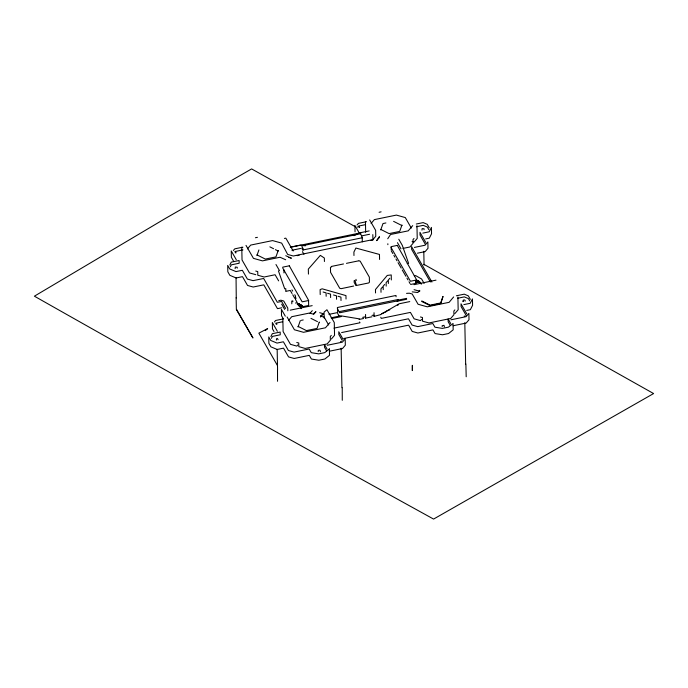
<?xml version="1.0" encoding="UTF-8"?>
<svg xmlns="http://www.w3.org/2000/svg" width="688" height="688" viewBox="0 0 688 688"><rect width="100%" height="100%" fill="white"/><g stroke="black" fill="none" stroke-linecap="round" stroke-linejoin="round"><path stroke-width="1.03" d="M258.92 249.942L256.977 255.429L256.968 254.878L265.319 259.084L275.931 256.899L278.201 250.509L278.21 251.051L275.424 249.649M300.338 320.548L298.067 326.946L298.059 326.396L306.409 330.601L317.022 328.417L319.292 322.027L319.301 322.569M463.248 301.017L463.015 301.662L463.222 300.114L464.288 299.891L465.122 300.312L465.14 301.224M229.818 264.992L231.271 262.128L239.114 260.511L239.175 263.237L231.323 264.854L230.36 266.763M270.883 336.527L272.336 333.68L280.188 332.063L280.248 334.798L272.388 336.415L271.425 338.307M387.74 238.753L390.56 234.488L408.225 230.85L412.697 225.621M356.401 285.451L354.965 280.36M379.475 236.414L376.646 240.654L379.492 237.326M274.409 321.993L275.578 320.496L283.602 318.845M382.425 287.094L380.946 288.857L381.023 292.297M384.635 284.445L383.156 286.208L383.233 289.648M387.576 280.919L386.106 282.682L386.174 286.122M389.786 278.27L388.316 280.033L388.385 283.473M453.641 296.941L449.118 302.324L427.274 306.822L418.08 304.259L412.181 293.991L409.351 293.2L406.548 293.363M233.361 250.492L234.789 248.832L242.89 247.164M247.413 248.91L250.673 245.091L272.568 240.585L281.667 243.113L287.653 254.431L293.303 256.005L372.922 239.605L375.76 236.285L375.639 230.334L369.671 219.936M357.029 225.028L358.457 223.359L366.558 221.691M357.562 227.203L358.508 226.094L365.603 224.632M313.694 314.33L315.964 311.673L313.109 314.081L309.419 313.057L291.738 316.704L288.487 320.496M323.343 313.728L320.505 317.048L320.479 316.136L323.343 313.728L319.653 312.696M297.844 344.937L296.846 346.107L290.465 344.335L283.112 331.521L282.854 318.776M330.016 322.491L325.484 327.78L303.528 332.304L294.43 329.776L287.085 316.97M413.995 238.478L412.998 239.656L413.067 243.294L409.919 246.983L402.962 248.42M331.289 335.383L330.283 336.552L330.36 340.199L327.178 343.914L305.214 348.438L298.841 346.666L298.764 343.028L296.769 342.469M331.367 339.021L334.549 335.297L334.282 322.56L326.929 309.746L324.065 312.12L324.186 318.071M421.538 319.438L420.54 320.617L414.116 318.828L410.418 312.395L381.229 318.406L380.774 317.245M454.863 309.892L453.856 311.062L453.934 314.7L450.7 318.484L428.959 322.956L422.535 321.167L422.458 317.529L420.463 316.97M454.94 313.53L458.165 309.755L457.907 297.01M371.09 223.445L374.375 219.618L396.391 215.086L405.292 217.571L411.304 228.046M310.004 313.307L312.283 310.649M265.241 330.636L267.615 328.692M380.713 314.519L399.152 303.786L409.764 301.593M353.959 235.649L358.577 233.094L369.189 230.91M267.606 328.58L258.869 333.155L277.41 365.448M340.517 341.575L341.291 341.54M464.185 316.11L464.959 316.067M255.42 237.738L257.432 237.326M379.088 212.274L381.1 211.852M284.411 238.435L285.83 238.143L293.2 251M234.84 251.559L242.941 249.89M385.899 222.955L383.001 223.548L380.739 229.938L380.722 229.396L389.073 233.602L399.694 231.417L401.955 225.019L401.964 225.569L393.613 221.364M290.542 247.104L300.192 245.117L305.386 245.822M290.302 247.319L361.424 232.673M416.309 224.021L423.18 222.611L427.265 224.331L429.286 227.848M291.91 250.251L300.596 248.463M361.879 235.846L369.594 234.255M416.369 226.756L423.232 225.337L427.317 227.066L428.839 229.706M297.173 255.661L299.108 255.265M371.004 240.456L372.93 240.06M422.81 233.12L429.183 231.804L431.41 227.418L431.539 233.782L429.312 238.177L425.674 238.925M387.843 243.758L387.86 244.67M414.408 247.422L425.021 245.238L427.859 241.918L427.996 248.291L425.15 251.61L417.435 253.201M331.177 266.488L343.493 263.951M346.46 263.341L358.775 260.804M407.219 263.616L408.586 263.332L402.291 245.349L398.782 239.226M285.838 291.351L290.267 290.448L292.022 293.501M278.769 300.639L280.893 300.2L283.714 300.983L287.765 308.043L287.825 310.77M353.658 286.045L341.136 288.668L339.726 288.272L330.567 272.319L330.464 267.314M296.244 298.11L294.834 298.403L292.727 294.731M414.245 275.854L415.612 275.578L421.615 279.001L424.118 283.379M295.522 303.047L297.293 302.686L295.53 299.624L295.462 295.986L294.756 294.756M297.388 303.838L299.168 303.898M297.766 304.079L299.529 303.709L297.775 304.5M297.25 304.5L299.916 304.38M281.727 307.794L277.479 308.671L263.796 284.841L253.184 287.025L247.534 285.451L242.486 276.653L236.113 277.961L229.844 275.32L227.831 271.803L227.694 265.43L229.715 268.948L235.984 271.597L242.348 270.281L247.396 279.079L253.055 280.652L263.667 278.468L277.35 302.299L281.59 301.421L285.64 308.473M298.515 304.56L300.295 304.629M298.007 304.99L300.665 304.87M415.612 280.773L417.668 280.343M299.263 305.051L301.043 305.111M415.982 281.014L418.046 280.592M298.755 305.472L301.413 304.93L298.764 305.902M416.36 281.254L418.416 280.833M299.134 305.713L301.791 305.592M415.707 281.71L418.794 281.074M416.369 281.684L418.424 281.254M299.504 305.962L302.17 305.842M416.085 281.951L419.173 281.315M299.882 306.203L302.539 305.653L300.776 306.444M415.432 282.407L419.542 281.564M299.375 306.624L302.918 306.323M415.801 282.648L419.921 281.805M417.496 282.407L419.551 281.985M303.296 306.564L308.654 305.463L308.551 300.458M410.581 284.471L416.188 283.318L416.12 280.025M290.224 310.159L312.18 305.644M413.97 284.677L436.003 280.145M275.63 323.222L282.656 321.778M328.959 314.356L337.645 312.567L337.567 308.809M397.965 300.157L406.651 298.368M301.301 320.35L303.227 319.954M397.019 301.267L406.668 299.28M331.117 317.796L340.766 315.809L359.48 318.888M331.564 318.578L341.214 316.592M456.402 295.78L464.254 294.163L468.322 295.866L470.334 299.366M389.804 309.781L386.338 311.234M386.346 311.604L381.72 313.676M372.002 315.422L373.412 315.13L374.117 316.351L380.576 314.648M457.443 298.308L464.314 296.889L468.382 298.601L469.689 300.871M359.076 319.447L363.505 318.535L362.8 317.314L364.924 316.876L365.62 318.105L371.993 316.79M333.938 328.142L359.996 322.775L359.549 321.993M463.85 304.612L470.222 303.305L472.458 298.927L472.587 305.3L470.351 309.677L466.713 310.426M341.601 332.562L408.483 318.785L412.078 325.063L417.736 326.637L432.829 323.523L434.936 327.196L442.375 328.4L448.413 327.161L453.048 323.472L453.177 329.836L448.542 333.534L442.504 334.772L435.065 333.568L432.958 329.896L417.865 333.001L412.215 331.435L408.612 325.157L343.828 338.496M327.273 345.264L342.366 342.151L345.204 338.831L345.333 345.204L342.495 348.524L329.414 351.215M450.941 319.8L466.034 316.686L468.872 313.367L469.001 319.739L466.163 323.059L453.082 325.751M277.505 369.473L277.539 381.29M342.271 400.304L342.228 387.774M412.215 291.858L417.848 292.52L419.706 290.345L419.723 291.256L414.073 289.682M412.078 241.565L414.073 242.124L417.229 238.435L416.962 225.69M288.607 257.407L291.428 258.198L285.761 255.712M255.73 271.046L257.733 271.605L257.811 275.243L264.14 277.006L275.114 274.744L278.631 280.867M255.807 274.684L249.477 272.921L242.038 259.961L241.772 247.216M320.479 316.136L324.168 317.159L328.632 324.934M323.111 292.004L326.086 292.856L326.155 296.296M327.565 293.277L330.541 294.12L330.61 297.56M333.508 294.971L336.484 295.823L336.552 299.263M337.971 296.244L340.938 297.096L341.016 300.536M359.119 260.872L360.194 261.199L369.344 277.144L369.447 282.149L368.716 282.94L355.98 285.563L354.191 282.45L354.148 280.627M269.859 246.846L273.575 248.721M310.95 318.363L317.443 321.64M355.722 226.945L251.619 168.921L165.292 218.509L34.4 296.184C167.012 371.305 300.123 445.506 433.578 519.079L653.6 393.553L423.808 264.278M285.701 259.772L280.033 257.252L262.446 260.872L253.442 258.361L246.003 245.392M425.734 242.357L419.99 232.329L420.041 235.064L425.27 244.171M466.748 313.805L461.029 303.829L461.08 306.556L466.283 315.629M431.909 282.046L411.579 246.639L411.639 249.366L430.361 281.985M450.717 323.541L448.112 319.008L448.172 321.743L450.253 325.364M397.475 242.692L400.984 248.815M420.308 282.476L421.305 284.221M465.871 364.038L466.197 376.766M391.257 250.819L392.831 253.545M393.871 255.36L394.912 257.183M395.961 259.006L397.002 260.821M398.051 262.644L401.181 268.096M402.222 269.92L405.886 276.284M406.926 278.107L407.967 279.93M409.016 281.745L410.057 283.568M396.064 296.777L396.004 295.462L337.404 307.519L337.43 308.774L339.27 311.991M358.603 231.89L354.913 225.458L355.042 231.83M301.757 248.222L303.141 250.63M302.436 251.67L303.933 254.268M337.662 313.479L339.476 316.635M343.08 339.27L338.78 331.771L338.831 334.506L342.185 340.336M327.049 349.005L324.444 344.473L324.504 347.208L326.585 350.828M291.944 289.863L292.649 291.084M275.974 264.51L279.483 270.633M298.807 304.294L301.318 308.663M281.65 304.156L284.686 309.445M285.305 316.17L281.392 309.351L281.53 315.723L282.992 318.277M236.294 259.729L231.245 250.931L231.374 257.295L233.395 260.821M277.367 331.281L272.345 322.526L272.474 328.898L273.979 331.521M278.425 270.857L284.72 288.84L285.787 288.625L285.83 290.929M355.954 279.354L356.281 280.48M276.937 324.203L276.516 323.369L276.163 324.254M464.804 322.732L465.656 364.081M444.388 326.86L444.018 325.338L442.178 325.716L442.195 326.628M424.083 229.697L424.066 228.786L422.165 228.588L421.959 230.136M423.791 251.275L424.075 265.026M412.465 370.557L412.361 365.319L412.25 370.6M397.862 304.612L397.879 305.515M391.188 247.517L391.24 249.907M391.334 279.947L391.231 274.942L387.249 275.424L375.459 289.528L375.536 292.968M379.561 259.445L379.458 254.44L355.911 248.05L353.899 252.066L353.967 255.506M372.819 234.599L372.922 239.605M374.04 312.713L374.117 316.351M365.448 221.76L365.663 232.381M365.552 314.459L365.62 318.105M362.223 237.695L362.309 241.789M346.03 299.039L345.961 295.599L322.182 288.814L320.109 289.588L320.212 294.593M341.136 348.214L341.945 387.697M331.513 266.548L331.53 267.099M324.426 261.509L324.358 258.026L320.35 255.368L308.336 269.085L308.439 274.099M320.419 351.809L320.049 350.287L318.957 350.175L318.209 350.665L318.226 351.577M292.83 301.774L292.804 300.862L291.746 301.086L291.807 303.812M283.912 269.834L283.972 272.912M278.098 339.743L277.41 338.496L276.559 338.668L276.395 340.087M277.161 349.341L277.574 369.594M237.257 268.174L237.24 267.262L235.339 267.056L235.133 268.604M236.053 277.685L236.259 297.964M236.595 310.537L236.577 309.454L252.943 337.971L236.362 309.497L236.122 297.723M442.977 296.554L440.707 302.952L430.095 305.137L421.744 300.931L421.753 301.473L430.103 305.678L440.724 303.494L442.977 296.554M329.38 348.936L324.745 352.626L318.707 353.873L311.268 352.66L309.161 348.997L294.06 352.101L288.41 350.527L283.387 341.781L277.023 343.088L270.762 340.465L268.759 336.965L268.888 343.338L270.9 346.838L277.152 349.461L283.525 348.145L288.547 356.9L294.197 358.474L309.29 355.361L311.397 359.033L318.836 360.237L324.874 358.998L329.509 355.309L329.38 348.936M235.588 251.817L235.227 252.694L236.027 252.917L235.588 251.817M359.256 226.352L358.895 227.229L359.695 227.453L359.256 226.352M360.589 233.765L301.989 245.831L302.006 246.743L303.769 249.804L362.361 237.738L360.589 233.765M289.287 265.809L282.759 267.15L282.777 268.062L302.17 301.843L308.697 300.501L289.287 265.809M397.277 245.392L391.033 246.682L391.051 247.474L410.444 281.254L416.687 279.973L397.277 245.392M398.292 299.461L339.7 311.526L339.726 312.773L398.318 300.708L398.292 299.461"/></g></svg>
